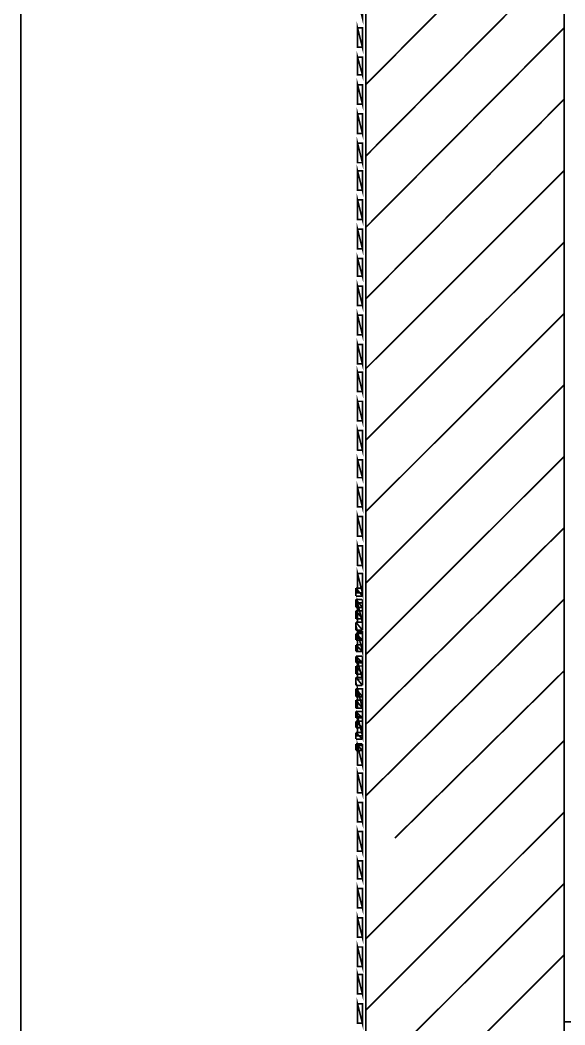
# Model space of a CAD drawing. Header units: metres. Extents: x -593 to 248, y 430 to 1024.
# Drawn here: x -291.3 to -277.09, y 622.22 to 648.45 of the extents above; entities that cross this region are included whole.
import ezdxf

# ---------------------------------------------------------------- set-up
doc = ezdxf.new("R2010")
doc.units = ezdxf.units.M
doc.header["$MEASUREMENT"] = 0
for name, color, linetype in [('C00-00-00-BLACK', 7, 'Continuous'), ('C00-00-FF', 5, 'Continuous'), ('C00-7E-FF', 150, 'Continuous'), ('C00-FF-00', 3, 'Continuous')]:
    doc.layers.add(name, color=color, linetype=linetype)

msp = doc.modelspace()

# ---------------------------------------------------------------- linework, layer by layer
at = {"layer": 'C00-00-00-BLACK', "const_width": 0.0423}
for points in [[(-277.111, 681.527), (-277.111, 568.349)], [(-282.284, 567.33), (-282.284, 670.039)], [(-282.284, 646.766), (-277.111, 651.981)], [(-282.284, 644.9), (-277.111, 650.116)], [(-282.284, 643.039), (-277.111, 648.25)], [(-282.284, 641.173), (-277.111, 646.384)], [(-282.284, 639.35), (-277.111, 644.52)], [(-282.284, 637.485), (-277.111, 642.654)], [(-282.284, 635.619), (-277.111, 640.79)], [(-282.284, 633.753), (-277.111, 638.926)], [(-282.284, 631.889), (-277.111, 637.06)], [(-282.284, 630.066), (-277.111, 635.196)], [(-282.284, 628.2), (-277.111, 633.33)], [(-281.522, 627.1), (-277.111, 631.466)], [(-279.656, 627.1), (-277.111, 629.643)], [(-277.787, 627.1), (-277.111, 627.777)], [(-282.284, 624.47), (-279.656, 627.1)], [(-282.284, 622.606), (-277.787, 627.1)], [(-282.284, 620.742), (-277.111, 625.911)], [(-282.284, 618.876), (-277.111, 624.047)], [(-241.823, 622.307), (-277.111, 622.307)]]:
    msp.add_lwpolyline(points, dxfattribs=at)
at = {"layer": 'C00-00-FF', "const_width": 0.0423}
for points in [[(-282.368, 633.627), (-282.54, 633.627)], [(-282.54, 633.627), (-282.368, 633.416)], [(-282.54, 633.627), (-282.368, 633.416)], [(-282.54, 633.416), (-282.54, 633.627)], [(-282.368, 633.416), (-282.54, 633.416)], [(-282.368, 633.416), (-282.368, 633.627)], [(-282.368, 633.33), (-282.54, 633.33)], [(-282.54, 633.33), (-282.368, 633.119)], [(-282.54, 633.33), (-282.368, 633.119)], [(-282.54, 633.119), (-282.54, 633.33)], [(-282.368, 633.119), (-282.368, 633.33)], [(-282.368, 633.119), (-282.54, 633.119)], [(-282.368, 633.034), (-282.54, 633.034)], [(-282.54, 633.034), (-282.368, 632.822)], [(-282.54, 633.034), (-282.368, 632.822)], [(-282.54, 632.822), (-282.54, 633.034)], [(-282.368, 632.822), (-282.368, 633.034)], [(-282.368, 632.822), (-282.54, 632.822)], [(-282.368, 632.735), (-282.54, 632.735)], [(-282.54, 632.735), (-282.368, 632.524)], [(-282.54, 632.735), (-282.368, 632.524)], [(-282.54, 632.524), (-282.54, 632.735)], [(-282.368, 632.524), (-282.368, 632.735)], [(-282.368, 632.524), (-282.54, 632.524)], [(-282.368, 632.439), (-282.54, 632.439)], [(-282.54, 632.439), (-282.368, 632.269)], [(-282.54, 632.439), (-282.368, 632.269)], [(-282.54, 632.269), (-282.54, 632.439)], [(-282.368, 632.269), (-282.368, 632.439)], [(-282.368, 632.269), (-282.54, 632.269)], [(-282.368, 632.142), (-282.54, 632.142)], [(-282.54, 632.142), (-282.368, 631.973)], [(-282.54, 632.142), (-282.368, 631.973)], [(-282.54, 631.973), (-282.54, 632.142)], [(-282.368, 631.973), (-282.368, 632.142)], [(-282.368, 631.973), (-282.54, 631.973)], [(-282.368, 631.846), (-282.54, 631.846)], [(-282.54, 631.846), (-282.368, 631.677)], [(-282.54, 631.846), (-282.368, 631.677)], [(-282.54, 631.677), (-282.54, 631.846)], [(-282.368, 631.677), (-282.368, 631.846)], [(-282.368, 631.677), (-282.54, 631.677)], [(-282.368, 631.592), (-282.54, 631.592)], [(-282.54, 631.592), (-282.368, 631.38)], [(-282.54, 631.592), (-282.368, 631.38)], [(-282.54, 631.38), (-282.54, 631.592)], [(-282.368, 631.38), (-282.368, 631.592)], [(-282.368, 631.38), (-282.54, 631.38)], [(-282.368, 631.296), (-282.54, 631.296)], [(-282.54, 631.296), (-282.368, 631.084)], [(-282.54, 631.296), (-282.368, 631.084)], [(-282.54, 631.084), (-282.54, 631.296)], [(-282.368, 631.084), (-282.54, 631.084)], [(-282.368, 631.084), (-282.368, 631.296)], [(-282.368, 631), (-282.54, 631)], [(-282.54, 631), (-282.368, 630.788)], [(-282.54, 631), (-282.368, 630.788)], [(-282.54, 630.788), (-282.54, 631)], [(-282.368, 630.788), (-282.54, 630.788)], [(-282.368, 630.788), (-282.368, 631)], [(-282.368, 630.701), (-282.54, 630.701)], [(-282.54, 630.701), (-282.368, 630.489)], [(-282.54, 630.701), (-282.368, 630.489)], [(-282.54, 630.489), (-282.54, 630.701)], [(-282.368, 630.489), (-282.368, 630.701)], [(-282.368, 630.489), (-282.54, 630.489)], [(-282.368, 630.405), (-282.54, 630.405)], [(-282.54, 630.405), (-282.368, 630.235)], [(-282.54, 630.405), (-282.368, 630.235)], [(-282.54, 630.235), (-282.54, 630.405)], [(-282.368, 630.235), (-282.368, 630.405)], [(-282.368, 630.235), (-282.54, 630.235)], [(-282.368, 630.15), (-282.54, 630.15)], [(-282.54, 630.15), (-282.368, 629.98)], [(-282.54, 630.15), (-282.368, 629.98)], [(-282.54, 629.98), (-282.54, 630.15)], [(-282.368, 629.98), (-282.368, 630.15)], [(-282.368, 629.98), (-282.54, 629.98)], [(-282.368, 629.854), (-282.54, 629.854)], [(-282.54, 629.854), (-282.368, 629.684)], [(-282.54, 629.854), (-282.368, 629.684)], [(-282.54, 629.684), (-282.54, 629.854)], [(-282.368, 629.684), (-282.368, 629.854)], [(-282.368, 629.684), (-282.54, 629.684)], [(-282.368, 629.557), (-282.54, 629.557)], [(-282.54, 629.557), (-282.368, 629.388)], [(-282.54, 629.557), (-282.368, 629.388)], [(-282.54, 629.388), (-282.54, 629.557)], [(-282.368, 629.388), (-282.368, 629.557)], [(-282.368, 629.388), (-282.54, 629.388)]]:
    msp.add_lwpolyline(points, dxfattribs=at)
at = {"layer": 'C00-7E-FF', "const_width": 0.0423}
msp.add_lwpolyline([(-291.277, 669.489), (-291.277, 620.147)], dxfattribs=at)
at = {"layer": 'C00-FF-00', "const_width": 0.0423}
for points in [[(-282.37, 648.504), (-282.497, 649.012), (-282.37, 649.012), (-282.37, 648.504)], [(-282.497, 647.742), (-282.37, 647.742), (-282.497, 648.25), (-282.497, 647.742)], [(-282.37, 647.742), (-282.497, 648.25), (-282.37, 648.25), (-282.37, 647.742)], [(-282.497, 647.023), (-282.37, 647.023), (-282.497, 647.488), (-282.497, 647.023)], [(-282.37, 647.023), (-282.497, 647.488), (-282.37, 647.488), (-282.37, 647.023)], [(-282.497, 646.258), (-282.37, 646.258), (-282.497, 646.766), (-282.497, 646.258)], [(-282.37, 646.258), (-282.497, 646.766), (-282.37, 646.766), (-282.37, 646.258)], [(-282.37, 645.495), (-282.497, 646.004), (-282.37, 646.004), (-282.37, 645.495)], [(-282.497, 645.495), (-282.37, 645.495), (-282.497, 646.004), (-282.497, 645.495)], [(-282.37, 644.731), (-282.497, 645.239), (-282.37, 645.239), (-282.37, 644.731)], [(-282.497, 644.731), (-282.37, 644.731), (-282.497, 645.239), (-282.497, 644.731)], [(-282.37, 644.011), (-282.497, 644.52), (-282.37, 644.52), (-282.37, 644.011)], [(-282.497, 644.011), (-282.37, 644.011), (-282.497, 644.52), (-282.497, 644.011)], [(-282.497, 643.249), (-282.37, 643.249), (-282.497, 643.758), (-282.497, 643.249)], [(-282.37, 643.249), (-282.497, 643.758), (-282.37, 643.758), (-282.37, 643.249)], [(-282.497, 642.484), (-282.37, 642.484), (-282.497, 642.993), (-282.497, 642.484)], [(-282.37, 642.484), (-282.497, 642.993), (-282.37, 642.993), (-282.37, 642.484)], [(-282.497, 641.765), (-282.37, 641.765), (-282.497, 642.231), (-282.497, 641.765)], [(-282.37, 641.765), (-282.497, 642.231), (-282.37, 642.231), (-282.37, 641.765)], [(-282.497, 641.003), (-282.37, 641.003), (-282.497, 641.511), (-282.497, 641.003)], [(-282.37, 641.003), (-282.497, 641.511), (-282.37, 641.511), (-282.37, 641.003)], [(-282.497, 640.238), (-282.37, 640.238), (-282.497, 640.747), (-282.497, 640.238)], [(-282.37, 640.238), (-282.497, 640.747), (-282.37, 640.747), (-282.37, 640.238)], [(-282.37, 639.476), (-282.497, 639.985), (-282.37, 639.985), (-282.37, 639.476)], [(-282.497, 639.476), (-282.37, 639.476), (-282.497, 639.985), (-282.497, 639.476)], [(-282.37, 638.754), (-282.497, 639.263), (-282.37, 639.263), (-282.37, 638.754)], [(-282.497, 638.754), (-282.37, 638.754), (-282.497, 639.263), (-282.497, 638.754)], [(-282.37, 637.992), (-282.497, 638.501), (-282.37, 638.501), (-282.37, 637.992)], [(-282.497, 637.992), (-282.37, 637.992), (-282.497, 638.501), (-282.497, 637.992)], [(-282.497, 637.23), (-282.37, 637.23), (-282.497, 637.739), (-282.497, 637.23)], [(-282.37, 637.23), (-282.497, 637.739), (-282.37, 637.739), (-282.37, 637.23)], [(-282.497, 636.508), (-282.37, 636.508), (-282.497, 636.974), (-282.497, 636.508)], [(-282.37, 636.508), (-282.497, 636.974), (-282.37, 636.974), (-282.37, 636.508)], [(-282.497, 635.746), (-282.37, 635.746), (-282.497, 636.254), (-282.497, 635.746)], [(-282.37, 635.746), (-282.497, 636.254), (-282.37, 636.254), (-282.37, 635.746)], [(-282.497, 634.984), (-282.37, 634.984), (-282.497, 635.492), (-282.497, 634.984)], [(-282.37, 634.984), (-282.497, 635.492), (-282.37, 635.492), (-282.37, 634.984)], [(-282.37, 634.219), (-282.497, 634.728), (-282.37, 634.728), (-282.37, 634.219)], [(-282.497, 634.219), (-282.37, 634.219), (-282.497, 634.728), (-282.497, 634.219)], [(-282.37, 633.5), (-282.497, 634.008), (-282.37, 634.008), (-282.37, 633.5)], [(-282.497, 633.5), (-282.37, 633.5), (-282.497, 634.008), (-282.497, 633.5)], [(-282.37, 632.735), (-282.497, 633.243), (-282.37, 633.243), (-282.37, 632.735)], [(-282.497, 632.735), (-282.37, 632.735), (-282.497, 633.243), (-282.497, 632.735)], [(-282.497, 631.973), (-282.37, 631.973), (-282.497, 632.481), (-282.497, 631.973)], [(-282.37, 631.973), (-282.497, 632.481), (-282.37, 632.481), (-282.37, 631.973)], [(-282.497, 631.253), (-282.37, 631.253), (-282.497, 631.719), (-282.497, 631.253)], [(-282.37, 631.253), (-282.497, 631.719), (-282.37, 631.719), (-282.37, 631.253)], [(-282.497, 630.489), (-282.37, 630.489), (-282.497, 630.997), (-282.497, 630.489)], [(-282.37, 630.489), (-282.497, 630.997), (-282.37, 630.997), (-282.37, 630.489)], [(-282.37, 629.769), (-282.497, 630.277), (-282.37, 630.277), (-282.37, 629.769)], [(-282.497, 629.769), (-282.37, 629.769), (-282.497, 630.277), (-282.497, 629.769)], [(-282.37, 629.007), (-282.497, 629.515), (-282.37, 629.515), (-282.37, 629.007)], [(-282.497, 629.007), (-282.37, 629.007), (-282.497, 629.515), (-282.497, 629.007)], [(-282.37, 628.285), (-282.497, 628.792), (-282.37, 628.792), (-282.37, 628.285)], [(-282.497, 628.285), (-282.37, 628.285), (-282.497, 628.792), (-282.497, 628.285)], [(-282.497, 627.523), (-282.37, 627.523), (-282.497, 628.03), (-282.497, 627.523)], [(-282.37, 627.523), (-282.497, 628.03), (-282.37, 628.03), (-282.37, 627.523)], [(-282.497, 626.761), (-282.37, 626.761), (-282.497, 627.268), (-282.497, 626.761)], [(-282.37, 626.761), (-282.497, 627.268), (-282.37, 627.268), (-282.37, 626.761)], [(-282.497, 626.039), (-282.37, 626.039), (-282.497, 626.505), (-282.497, 626.039)], [(-282.37, 626.039), (-282.497, 626.505), (-282.37, 626.505), (-282.37, 626.039)], [(-282.497, 625.277), (-282.37, 625.277), (-282.497, 625.784), (-282.497, 625.277)], [(-282.37, 625.277), (-282.497, 625.784), (-282.37, 625.784), (-282.37, 625.277)], [(-282.37, 624.512), (-282.497, 625.019), (-282.37, 625.019), (-282.37, 624.512)], [(-282.497, 624.512), (-282.37, 624.512), (-282.497, 625.019), (-282.497, 624.512)], [(-282.37, 623.75), (-282.497, 624.257), (-282.37, 624.257), (-282.37, 623.75)], [(-282.497, 623.75), (-282.37, 623.75), (-282.497, 624.257), (-282.497, 623.75)], [(-282.37, 623.031), (-282.497, 623.538), (-282.37, 623.538), (-282.37, 623.031)], [(-282.497, 623.031), (-282.37, 623.031), (-282.497, 623.538), (-282.497, 623.031)], [(-282.497, 622.266), (-282.37, 622.266), (-282.497, 622.773), (-282.497, 622.266)], [(-282.37, 622.266), (-282.497, 622.773), (-282.37, 622.773), (-282.37, 622.266)]]:
    msp.add_lwpolyline(points, close=True, dxfattribs=at)
at = {"layer": 'C00-FF-00'}
for points in [[(-282.497, 647.742), (-282.37, 647.742), (-282.497, 648.25), (-282.497, 647.742)], [(-282.37, 647.742), (-282.497, 648.25), (-282.37, 648.25), (-282.37, 647.742)], [(-282.497, 647.023), (-282.37, 647.023), (-282.497, 647.488), (-282.497, 647.023)], [(-282.37, 647.023), (-282.497, 647.488), (-282.37, 647.488), (-282.37, 647.023)], [(-282.497, 646.258), (-282.37, 646.258), (-282.497, 646.766), (-282.497, 646.258)], [(-282.37, 646.258), (-282.497, 646.766), (-282.37, 646.766), (-282.37, 646.258)], [(-282.497, 645.495), (-282.37, 645.495), (-282.497, 646.004), (-282.497, 645.495)], [(-282.37, 645.495), (-282.497, 646.004), (-282.37, 646.004), (-282.37, 645.495)], [(-282.497, 644.731), (-282.37, 644.731), (-282.497, 645.239), (-282.497, 644.731)], [(-282.37, 644.731), (-282.497, 645.239), (-282.37, 645.239), (-282.37, 644.731)], [(-282.497, 644.011), (-282.37, 644.011), (-282.497, 644.52), (-282.497, 644.011)], [(-282.37, 644.011), (-282.497, 644.52), (-282.37, 644.52), (-282.37, 644.011)], [(-282.497, 643.249), (-282.37, 643.249), (-282.497, 643.758), (-282.497, 643.249)], [(-282.37, 643.249), (-282.497, 643.758), (-282.37, 643.758), (-282.37, 643.249)], [(-282.497, 642.484), (-282.37, 642.484), (-282.497, 642.993), (-282.497, 642.484)], [(-282.37, 642.484), (-282.497, 642.993), (-282.37, 642.993), (-282.37, 642.484)], [(-282.497, 641.765), (-282.37, 641.765), (-282.497, 642.231), (-282.497, 641.765)], [(-282.37, 641.765), (-282.497, 642.231), (-282.37, 642.231), (-282.37, 641.765)], [(-282.497, 641.003), (-282.37, 641.003), (-282.497, 641.511), (-282.497, 641.003)], [(-282.37, 641.003), (-282.497, 641.511), (-282.37, 641.511), (-282.37, 641.003)], [(-282.497, 640.238), (-282.37, 640.238), (-282.497, 640.747), (-282.497, 640.238)], [(-282.37, 640.238), (-282.497, 640.747), (-282.37, 640.747), (-282.37, 640.238)], [(-282.497, 639.476), (-282.37, 639.476), (-282.497, 639.985), (-282.497, 639.476)], [(-282.37, 639.476), (-282.497, 639.985), (-282.37, 639.985), (-282.37, 639.476)], [(-282.497, 638.754), (-282.37, 638.754), (-282.497, 639.263), (-282.497, 638.754)], [(-282.37, 638.754), (-282.497, 639.263), (-282.37, 639.263), (-282.37, 638.754)], [(-282.497, 637.992), (-282.37, 637.992), (-282.497, 638.501), (-282.497, 637.992)], [(-282.37, 637.992), (-282.497, 638.501), (-282.37, 638.501), (-282.37, 637.992)], [(-282.497, 637.23), (-282.37, 637.23), (-282.497, 637.739), (-282.497, 637.23)], [(-282.37, 637.23), (-282.497, 637.739), (-282.37, 637.739), (-282.37, 637.23)], [(-282.497, 636.508), (-282.37, 636.508), (-282.497, 636.974), (-282.497, 636.508)], [(-282.37, 636.508), (-282.497, 636.974), (-282.37, 636.974), (-282.37, 636.508)], [(-282.497, 635.746), (-282.37, 635.746), (-282.497, 636.254), (-282.497, 635.746)], [(-282.37, 635.746), (-282.497, 636.254), (-282.37, 636.254), (-282.37, 635.746)], [(-282.497, 634.984), (-282.37, 634.984), (-282.497, 635.492), (-282.497, 634.984)], [(-282.37, 634.984), (-282.497, 635.492), (-282.37, 635.492), (-282.37, 634.984)], [(-282.497, 634.219), (-282.37, 634.219), (-282.497, 634.728), (-282.497, 634.219)], [(-282.37, 634.219), (-282.497, 634.728), (-282.37, 634.728), (-282.37, 634.219)], [(-282.497, 633.5), (-282.37, 633.5), (-282.497, 634.008), (-282.497, 633.5)], [(-282.37, 633.5), (-282.497, 634.008), (-282.37, 634.008), (-282.37, 633.5)], [(-282.497, 632.735), (-282.37, 632.735), (-282.497, 633.243), (-282.497, 632.735)], [(-282.37, 632.735), (-282.497, 633.243), (-282.37, 633.243), (-282.37, 632.735)], [(-282.497, 631.973), (-282.37, 631.973), (-282.497, 632.481), (-282.497, 631.973)], [(-282.37, 631.973), (-282.497, 632.481), (-282.37, 632.481), (-282.37, 631.973)], [(-282.497, 631.253), (-282.37, 631.253), (-282.497, 631.719), (-282.497, 631.253)], [(-282.37, 631.253), (-282.497, 631.719), (-282.37, 631.719), (-282.37, 631.253)], [(-282.497, 630.489), (-282.37, 630.489), (-282.497, 630.997), (-282.497, 630.489)], [(-282.37, 630.489), (-282.497, 630.997), (-282.37, 630.997), (-282.37, 630.489)], [(-282.497, 629.769), (-282.37, 629.769), (-282.497, 630.277), (-282.497, 629.769)], [(-282.37, 629.769), (-282.497, 630.277), (-282.37, 630.277), (-282.37, 629.769)], [(-282.497, 629.007), (-282.37, 629.007), (-282.497, 629.515), (-282.497, 629.007)], [(-282.37, 629.007), (-282.497, 629.515), (-282.37, 629.515), (-282.37, 629.007)], [(-282.497, 628.285), (-282.37, 628.285), (-282.497, 628.792), (-282.497, 628.285)], [(-282.37, 628.285), (-282.497, 628.792), (-282.37, 628.792), (-282.37, 628.285)], [(-282.497, 627.523), (-282.37, 627.523), (-282.497, 628.03), (-282.497, 627.523)], [(-282.37, 627.523), (-282.497, 628.03), (-282.37, 628.03), (-282.37, 627.523)], [(-282.497, 626.761), (-282.37, 626.761), (-282.497, 627.268), (-282.497, 626.761)], [(-282.37, 626.761), (-282.497, 627.268), (-282.37, 627.268), (-282.37, 626.761)], [(-282.497, 626.039), (-282.37, 626.039), (-282.497, 626.505), (-282.497, 626.039)], [(-282.37, 626.039), (-282.497, 626.505), (-282.37, 626.505), (-282.37, 626.039)], [(-282.497, 625.277), (-282.37, 625.277), (-282.497, 625.784), (-282.497, 625.277)], [(-282.37, 625.277), (-282.497, 625.784), (-282.37, 625.784), (-282.37, 625.277)], [(-282.497, 624.512), (-282.37, 624.512), (-282.497, 625.019), (-282.497, 624.512)], [(-282.37, 624.512), (-282.497, 625.019), (-282.37, 625.019), (-282.37, 624.512)], [(-282.497, 623.75), (-282.37, 623.75), (-282.497, 624.257), (-282.497, 623.75)], [(-282.37, 623.75), (-282.497, 624.257), (-282.37, 624.257), (-282.37, 623.75)], [(-282.497, 623.031), (-282.37, 623.031), (-282.497, 623.538), (-282.497, 623.031)], [(-282.37, 623.031), (-282.497, 623.538), (-282.37, 623.538), (-282.37, 623.031)], [(-282.497, 622.266), (-282.37, 622.266), (-282.497, 622.773), (-282.497, 622.266)], [(-282.37, 622.266), (-282.497, 622.773), (-282.37, 622.773), (-282.37, 622.266)]]:
    msp.add_lwpolyline(points, close=True, dxfattribs=at)

doc.saveas('drawing.dxf')
